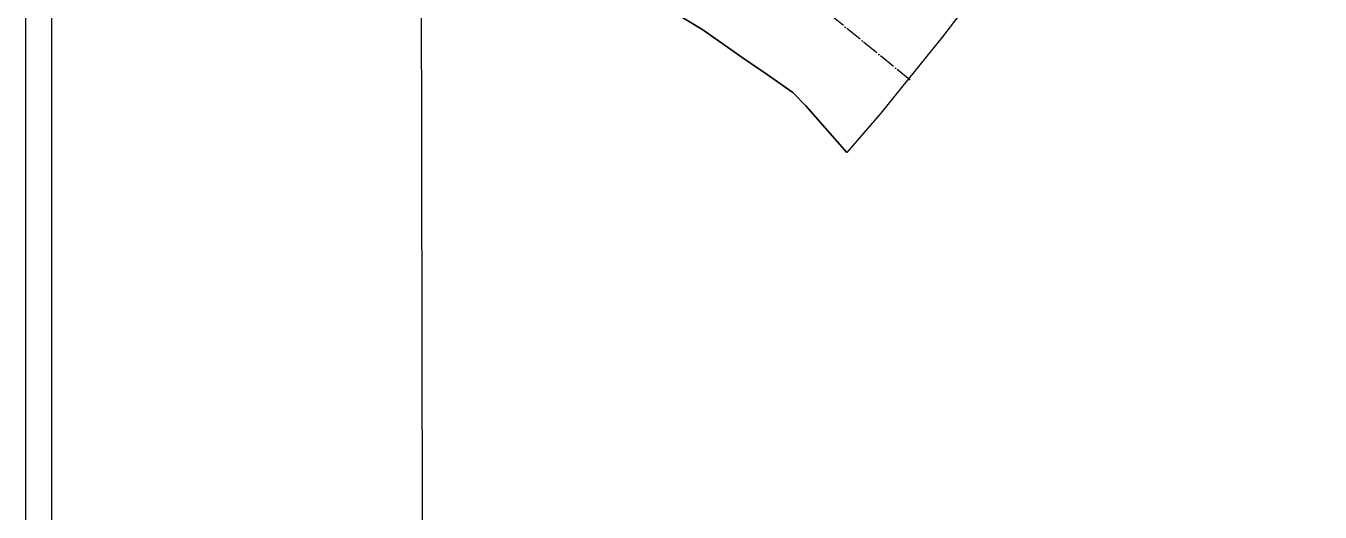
# Model space of a CAD drawing. Header units: millimetres. Extents: x -7 to 1289, y -927 to 689.
# Drawn here: x -6.6 to 322.7, y 341.3 to 465.2 of the extents above; entities that cross this region are included whole.
import ezdxf

# ---------------------------------------------------------------- set-up
doc = ezdxf.new("R2010")
doc.units = ezdxf.units.MM
doc.linetypes.add('04b018', pattern=[5.49, 4.32, -0.54, 0.09, -0.54])
for name, color, linetype in [('Image', 7, 'Continuous'), ('Legend', 250, 'Continuous'), ('Line_Marking_Adusting_Sheet', 1, 'Continuous'), ('Line_River', 5, 'Continuous')]:
    doc.layers.add(name, color=color, linetype=linetype)
for name, color, linetype, lineweight in [('Poly_Off', 250, 'Continuous', 30), ('Poly_Survey_Bndry', 250, 'Continuous', 30), ('Poly_Village_Bndry', 250, 'Continuous', 30)]:
    doc.layers.add(name, color=color, linetype=linetype, lineweight=lineweight)
picture_1 = doc.add_image_def('image1.jpg', size_in_pixel=(14352, 10750))

msp = doc.modelspace()

# ---------------------------------------------------------------- linework, layer by layer
at = {"layer": 'Legend'}
msp.add_lwpolyline([(-6.62, 689.25), (1050.92, 689.25), (1050.92, -6.62), (-6.62, -6.62)], close=True, dxfattribs=at)
at = {"layer": 'Legend', "lineweight": 30}
msp.add_lwpolyline([(932.74, 0), (0, 0), (0, 682.63), (932.74, 682.63), (1044.3, 682.63), (1044.3, 640.33), (1044.3, 605.88), (1044.3, 588.85), (1044.3, 581.63), (1044.3, 569.82), (1044.3, 133.91), (1044.3, 74.45), (1044.3, 34.5), (1044.3, 0)], close=True, dxfattribs=at)
at = {"layer": 'Line_Marking_Adusting_Sheet'}
msp.add_lwpolyline([(93.71, 615.2), (94.74, 63.16)], dxfattribs=at)
at = {"layer": 'Line_River', "linetype": '04b018'}
msp.add_lwpolyline([(218.43, 451.32), (187.28, 476.87), (163.75, 492.68), (132.64, 510.22), (108.05, 526.79), (103.1, 530.54), (88.86, 542.61), (81.74, 548.08), (62.7, 565.47), (56.03, 572.37)], dxfattribs=at)
at = {"layer": 'Poly_Off'}
msp.add_lwpolyline([(233.83, 471.86), (226.65, 462.35), (218.01, 451.66), (210.94, 442.91), (202.27, 432.9)], dxfattribs=at)
at = {"layer": 'Poly_Survey_Bndry'}
msp.add_lwpolyline([(233.83, 471.86), (226.65, 462.35), (218.01, 451.66), (210.94, 442.91), (202.27, 432.9), (191.86, 444.77), (188.58, 448.17), (181.99, 452.75), (175.95, 456.95), (165.64, 464.12), (149.95, 473.77)], dxfattribs=at)
at = {"layer": 'Poly_Village_Bndry'}
msp.add_lwpolyline([(94.32, 508.5), (121.16, 490.72), (129.42, 485.11), (132.74, 483.37), (149.95, 473.77), (165.64, 464.12), (175.95, 456.95), (181.99, 452.75), (188.58, 448.17), (191.86, 444.77), (202.27, 432.9)], dxfattribs=at)

# ---------------------------------------------------------------- pictures from other files: only their frames are drawn
at = {"layer": 'Image'}
image = msp.add_image(picture_1, insert=(0, 0), size_in_units=(911.35, 682.63), dxfattribs=at)
image.dxf.flags = 7

doc.saveas('drawing.dxf')
